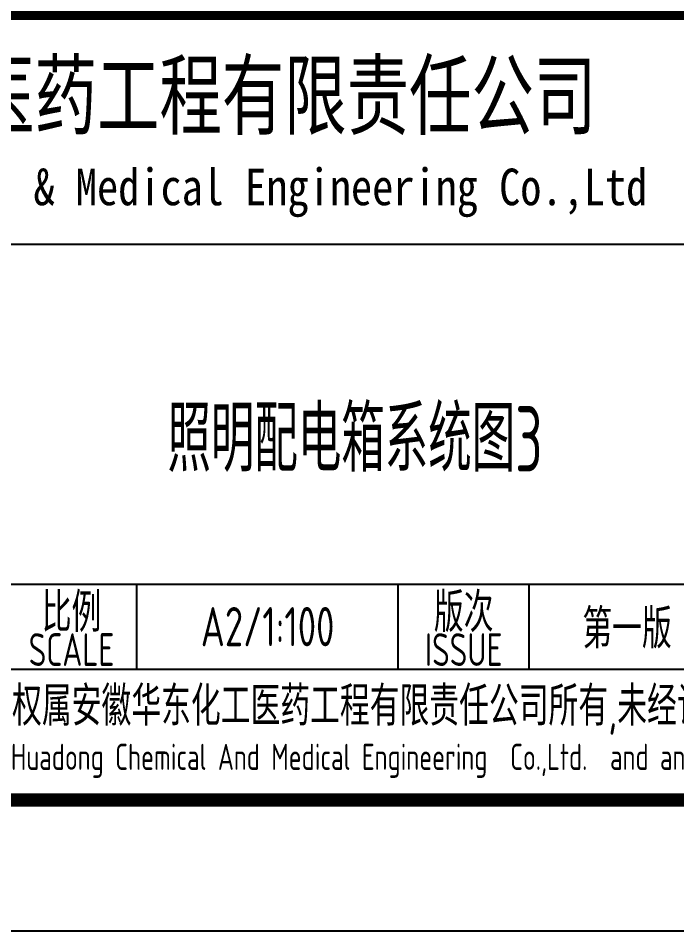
# Model space of a CAD drawing. Extents: x 6250600 to 6678662, y -692028 to -290561.
# Drawn here: x 6519257 to 6524295, y -372379 to -365401 of the extents above; entities that cross this region are included whole.
import ezdxf
from ezdxf.enums import TextEntityAlignment as Align

# ---------------------------------------------------------------- set-up
doc = ezdxf.new("R2010")
doc.units = 0
doc.header["$LTSCALE"] = 1000
doc.header["$MEASUREMENT"] = 0
doc.layers.get('0').update_dxf_attribs({"linetype": 'CONTINUOUS'})
doc.layers.add('PUB_TITLE', color=4, linetype='CONTINUOUS')
doc.styles.add('AHD', font='sceie.shx', dxfattribs={"width": 0.7, "bigfont": 'sceic.shx'})
doc.styles.add('ECEC_TQ_S', font='')
doc.styles.get('ECEC_TQ_S').set_extended_font_data('SimSun')

msp = doc.modelspace()

# ---------------------------------------------------------------- linework, layer by layer
for p, q in [((6513665, -367128.7), (6531665, -367128.7)), ((6513665, -369728.7), (6531665, -369728.7)), ((6520165, -370378.7), (6520165, -369728.7)), ((6522165, -370378.7), (6522165, -369728.7)), ((6523165, -370378.7), (6523165, -369728.7)), ((6513665, -370378.7), (6531665, -370378.7)), ((6513665, -371378.7), (6531665, -371378.7))]:
    msp.add_line(p, q)
msp.add_lwpolyline([(6531665, -365378.7, 70, 70, 0), (6513665, -365378.7, 70, 70, 0), (6513665, -371378.7, 0, 0, 0)], format="xyseb")
at = {"layer": 'PUB_TITLE', "color": 4}
msp.add_lwpolyline([(6473265, -372378.7), (6532665, -372378.7), (6532665, -330378.7), (6473265, -330378.7)], close=True, dxfattribs=at)
at = {"layer": 'PUB_TITLE', "color": 4, "const_width": 100}
msp.add_lwpolyline([(6475765, -371378.7), (6531665, -371378.7), (6531665, -331378.7), (6475765, -331378.7)], close=True, dxfattribs=at)

# ---------------------------------------------------------------- texts
for s, height, style, width, p in [('安徽华东化工医药工程有限责任公司', 500, 'ECEC_TQ_S', 0.7, (6519859.9, -365978.7)), ('安徽华东化工医药工程有限责任公司', 500, 'ECEC_TQ_S', 0.7, (6519859.9, -365978.7)), ('Anhui Huadong Chemical & Medical Engineering Co.,Ltd', 280, 'ECEC_TQ_S', 0.85, (6519859.9, -366728.7)), ('Anhui Huadong Chemical & Medical Engineering Co.,Ltd', 280, 'ECEC_TQ_S', 0.85, (6519859.9, -366728.7)), ('照明配电箱系统图3', 500, 'AHD', 0.7, (6521833.8, -368592.5)), ('比例', 300, 'AHD', 0.8, (6519665, -369928.7)), ('比例', 300, 'AHD', 0.8, (6519665, -369928.7)), ('版次', 300, 'AHD', 0.8, (6522665, -369928.7)), ('版次', 300, 'AHD', 0.8, (6522665, -369928.7)), ('SCALE', 250, 'AHD', 0.8, (6519665, -370228.7)), ('SCALE', 250, 'AHD', 0.8, (6519665, -370228.7)), ('ISSUE', 250, 'AHD', 0.8, (6522665, -370228.7)), ('ISSUE', 250, 'AHD', 0.8, (6522665, -370228.7)), ('本文件专有权属安徽华东化工医药工程有限责任公司所有,未经许可不得复制或转让给第三方', 300, 'AHD', 0.8, (6522665, -370678.7)), ('本文件专有权属安徽华东化工医药工程有限责任公司所有,未经许可不得复制或转让给第三方', 300, 'AHD', 0.8, (6522665, -370678.7)), ('The proprietary right of this document belongs to Anhui Huadong Chemical And Medical Engineering  Co.,Ltd.  and any replication or transfer to the 3rd. side is forbidden without its permission. ', 200, 'AHD', 0.8, (6522665, -371078.7)), ('The proprietary right of this document belongs to Anhui Huadong Chemical And Medical Engineering  Co.,Ltd.  and any replication or transfer to the 3rd. side is forbidden without its permission. ', 200, 'AHD', 0.8, (6522665, -371078.7))]:
    msp.add_text(s, height=height, dxfattribs=dict(style=style, width=width)).set_placement(p, align=Align.MIDDLE)
at = {"style": 'AHD', "width": 0.8}
for tag, text, p in [('A2/1:100', '1:100', (6521165, -370053.7)), ('第一版', '0', (6523915, -370053.7))]:
    msp.add_attdef(tag, text=text, height=300, dxfattribs=at).set_placement(p, align=Align.MIDDLE)

doc.saveas('drawing.dxf')
